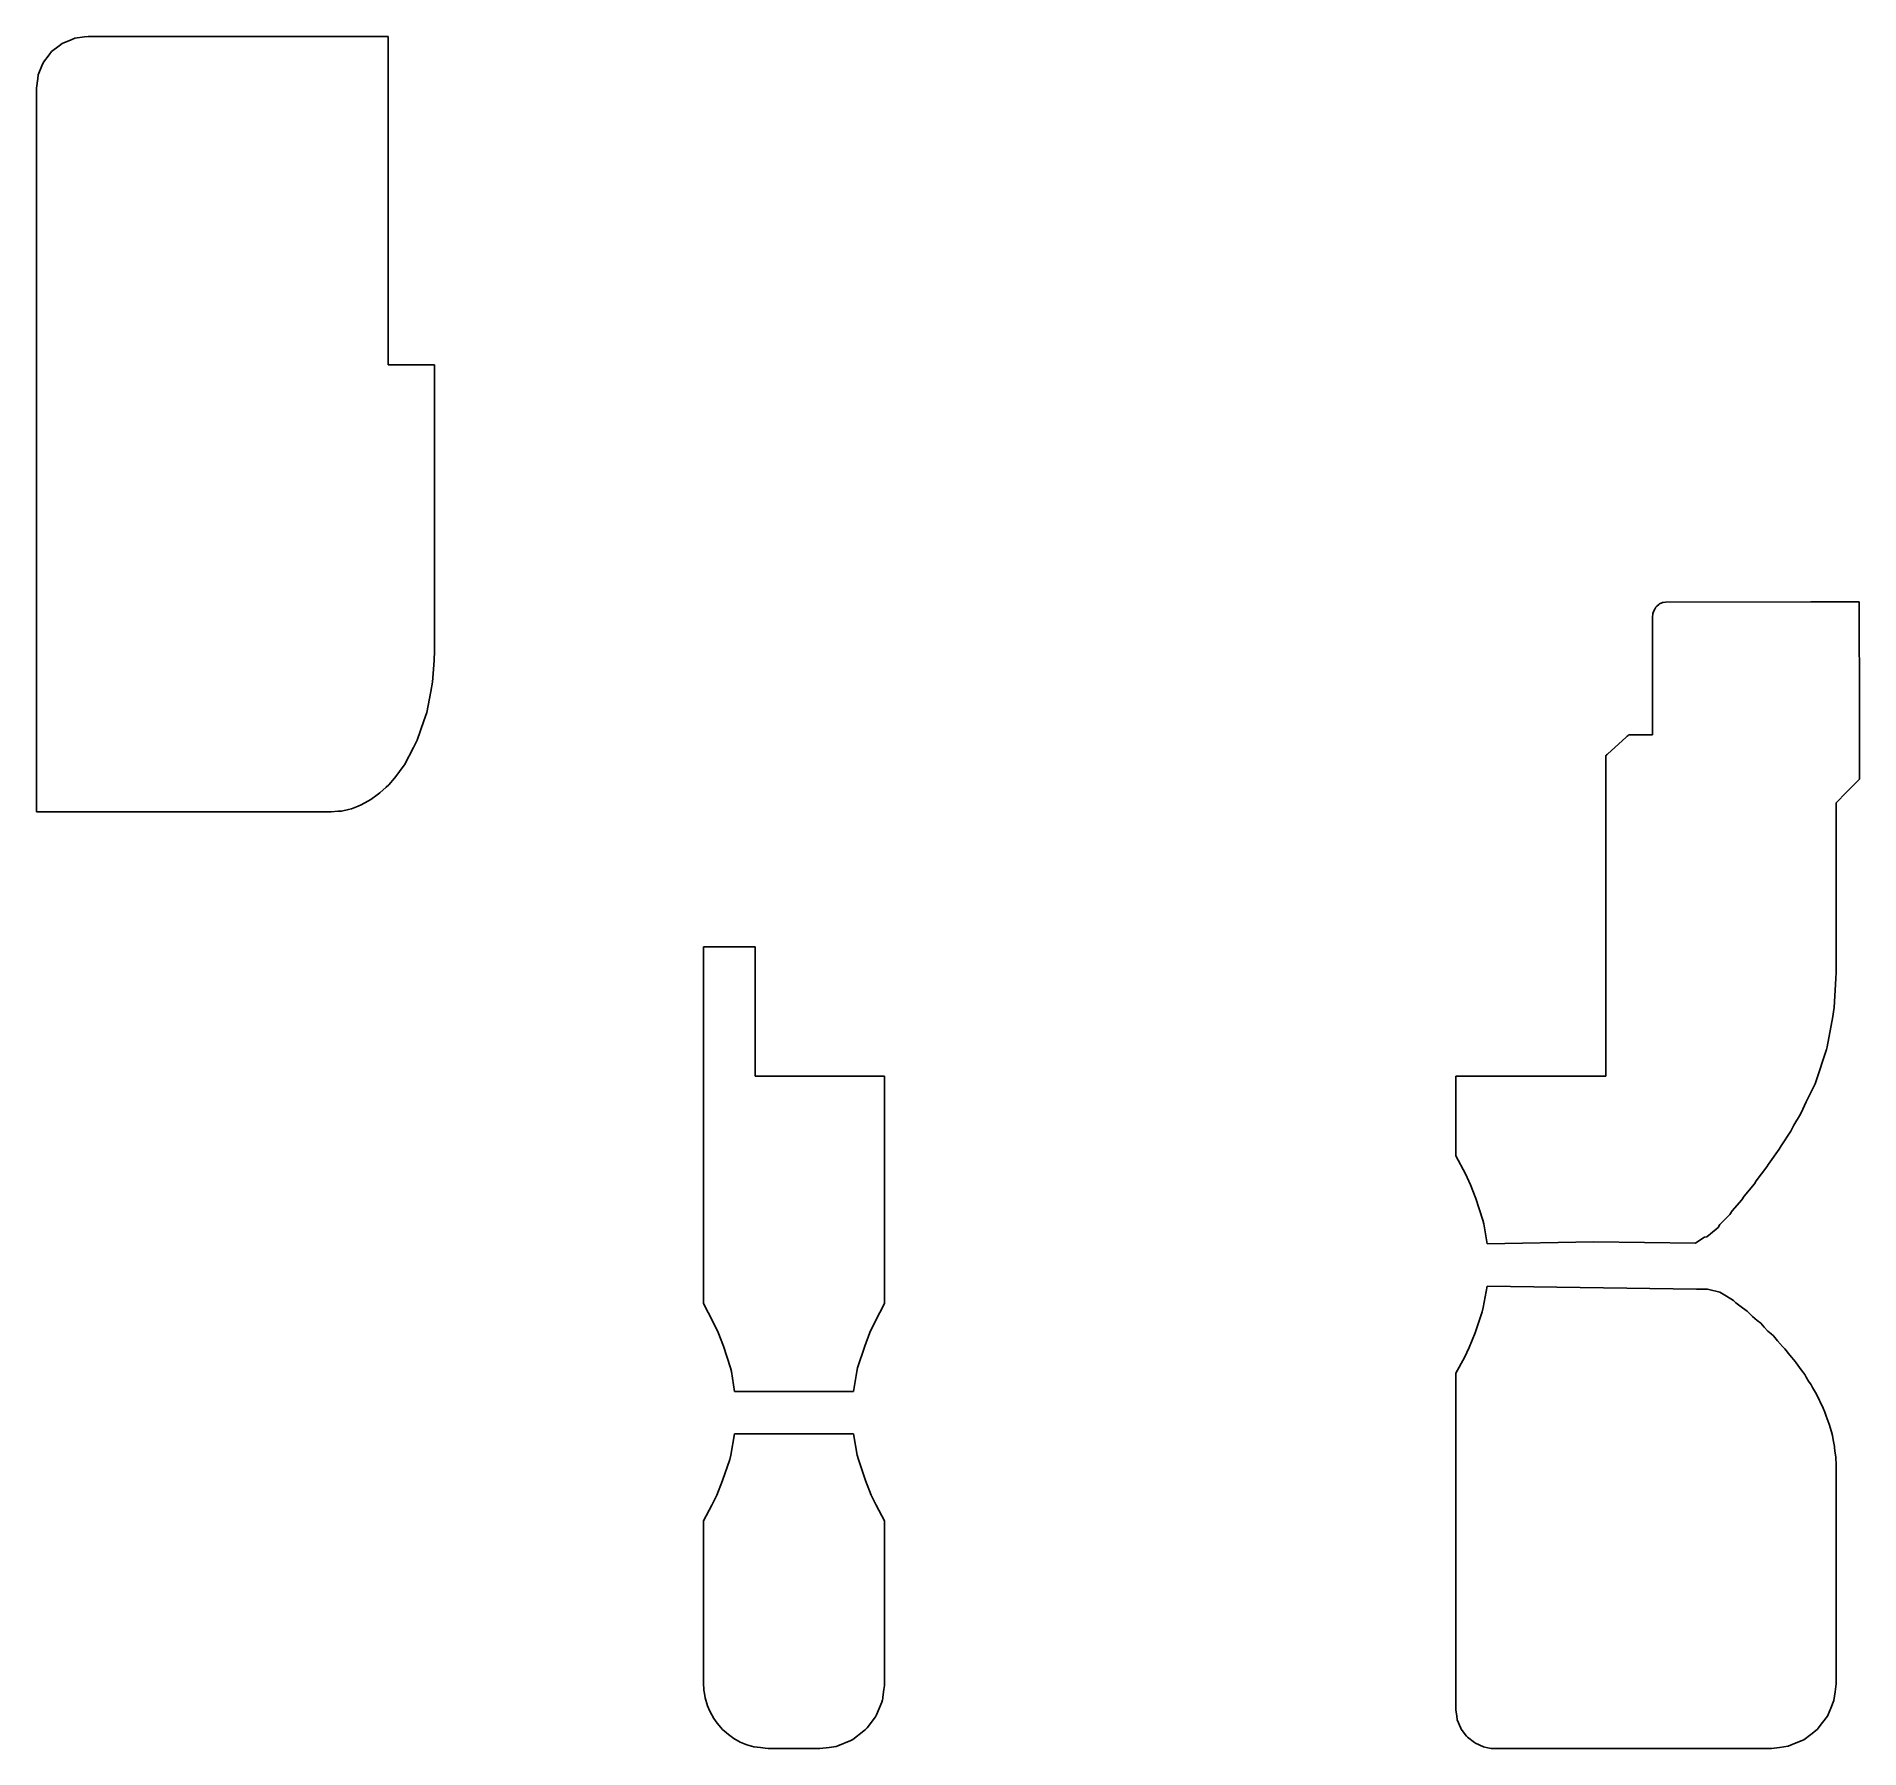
# Model space of a CAD drawing. Header units: metres. Extents: x 2.4 to 72.9, y -16 to 50.2.
import ezdxf

# ---------------------------------------------------------------- set-up
doc = ezdxf.new("R2010")
doc.units = ezdxf.units.M

msp = doc.modelspace()

# ---------------------------------------------------------------- linework, layer by layer
for p, q in [((3.745, 50.075), (3.4, 49.932)), ((3.882, 50.132), (3.745, 50.075)), ((4.253, 50.181), (3.882, 50.132)), ((4.4, 50.2), (4.253, 50.181)), ((7.162, 50.2), (4.4, 50.2)), ((7.374, 50.2), (7.162, 50.2)), ((7.607, 50.2), (7.374, 50.2)), ((7.841, 50.2), (7.607, 50.2)), ((8.046, 50.2), (7.841, 50.2)), ((8.195, 50.2), (8.046, 50.2)), ((13.125, 50.2), (8.195, 50.2)), ((13.264, 50.2), (13.125, 50.2)), ((13.444, 50.2), (13.264, 50.2)), ((13.638, 50.2), (13.444, 50.2)), ((13.826, 50.2), (13.638, 50.2)), ((13.99, 50.2), (13.826, 50.2)), ((16, 50.2), (13.99, 50.2)), ((16, 46.616), (16, 50.2)), ((2.895, 49.496), (2.668, 49.2)), ((2.986, 49.614), (2.895, 49.496)), ((3.282, 49.842), (2.986, 49.614)), ((3.4, 49.932), (3.282, 49.842)), ((2.468, 48.718), (2.449, 48.57)), ((2.611, 49.063), (2.468, 48.718)), ((2.668, 49.2), (2.611, 49.063)), ((2.449, 48.57), (2.4, 48.2)), ((2.4, 48.2), (2.4, 46.053)), ((16, 45.2), (16, 46.616)), ((2.4, 46.053), (2.4, 44.775)), ((16, 44.805), (16, 45.2)), ((2.4, 44.775), (2.4, 43.961)), ((16, 44.106), (16, 44.805)), ((2.4, 43.961), (2.4, 43.928)), ((2.4, 43.928), (2.4, 43.895)), ((2.4, 43.895), (2.4, 43.113)), ((16, 43.669), (16, 44.106)), ((2.4, 43.113), (2.4, 43.076)), ((2.4, 43.076), (2.4, 42.462)), ((16, 43.001), (16, 43.669)), ((2.4, 42.462), (2.4, 41.686)), ((16, 42.463), (16, 43.001)), ((16, 41.871), (16, 42.463)), ((2.4, 41.686), (2.4, 41.043)), ((16, 41.168), (16, 41.871)), ((16, 41.871), (16, 41.871)), ((2.4, 41.043), (2.4, 40.559)), ((16, 40.698), (16, 41.168)), ((2.4, 40.559), (2.4, 38.329)), ((16, 39.757), (16, 40.698)), ((16, 39.452), (16, 39.757)), ((16, 38.19), (16, 39.452)), ((2.4, 38.329), (2.4, 37.762)), ((16, 37.506), (16, 38.19)), ((2.4, 37.762), (2.4, 37.355)), ((17.074, 37.506), (16, 37.506)), ((17.8, 37.506), (17.074, 37.506)), ((17.8, 34.9), (17.8, 37.506)), ((2.4, 37.355), (2.4, 31.841)), ((17.8, 32.134), (17.8, 34.9)), ((2.4, 31.841), (2.4, 28.443)), ((17.8, 30.506), (17.8, 32.134)), ((17.8, 29.491), (17.8, 30.506)), ((17.8, 28.29), (17.8, 29.491)), ((2.4, 28.443), (2.4, 25.627)), ((17.8, 26.442), (17.8, 28.29)), ((65.066, 28.169), (65.147, 28.242)), ((65.147, 28.242), (65.17, 28.256)), ((65.17, 28.256), (65.258, 28.299)), ((65.258, 28.299), (65.286, 28.308)), ((65.286, 28.308), (65.307, 28.31)), ((65.307, 28.31), (65.399, 28.321)), ((65.399, 28.321), (65.4, 28.321)), ((65.4, 28.321), (71.024, 28.337)), ((71.024, 28.337), (72.891, 28.338)), ((72.891, 28.338), (72.907, 24.054)), ((64.9, 27.735), (64.916, 27.883)), ((64.9, 27.733), (64.9, 27.735)), ((64.9, 27.731), (64.9, 27.733)), ((64.9, 27.65), (64.9, 27.731)), ((64.9, 25.133), (64.9, 27.65)), ((64.916, 27.883), (64.919, 27.893)), ((64.916, 27.883), (64.916, 27.883)), ((64.919, 27.893), (64.963, 28.019)), ((64.963, 28.019), (64.971, 28.035)), ((64.971, 28.035), (65.035, 28.135)), ((65.035, 28.135), (65.049, 28.153)), ((65.049, 28.153), (65.066, 28.169)), ((17.777, 26.076), (17.8, 26.442)), ((2.4, 25.627), (2.4, 20.219)), ((17.723, 25.228), (17.777, 26.076)), ((17.496, 24.06), (17.655, 24.876)), ((17.655, 24.876), (17.723, 25.228)), ((64.9, 24.228), (64.9, 25.133)), ((17.384, 23.737), (17.496, 24.06)), ((64.9, 23.728), (64.9, 24.228)), ((72.907, 24.054), (72.903, 21.487)), ((17.126, 22.985), (17.384, 23.737)), ((64.9, 23.2), (64.9, 23.728)), ((16.628, 22.042), (16.976, 22.701)), ((16.976, 22.701), (17.126, 22.985)), ((63.158, 22.452), (63.884, 23.106)), ((63.884, 23.106), (63.924, 23.141)), ((63.924, 23.141), (63.96, 23.174)), ((63.96, 23.174), (63.975, 23.188)), ((63.975, 23.188), (63.988, 23.2)), ((63.988, 23.2), (64.512, 23.2)), ((64.512, 23.2), (64.9, 23.2)), ((16.338, 21.632), (16.541, 21.918)), ((16.541, 21.918), (16.628, 22.042)), ((63.1, 22.4), (63.101, 22.401)), ((63.1, 20.367), (63.1, 22.4)), ((63.101, 22.401), (63.103, 22.402)), ((63.103, 22.402), (63.106, 22.405)), ((63.106, 22.405), (63.11, 22.409)), ((63.11, 22.409), (63.116, 22.415)), ((63.116, 22.415), (63.123, 22.421)), ((63.123, 22.421), (63.14, 22.436)), ((63.14, 22.436), (63.158, 22.452)), ((15.686, 20.954), (15.921, 21.173)), ((15.921, 21.173), (16.022, 21.268)), ((16.022, 21.268), (16.243, 21.522)), ((16.243, 21.522), (16.338, 21.632)), ((72.8, 21.383), (72.401, 20.979)), ((72.903, 21.487), (72.8, 21.383)), ((14.847, 20.442), (14.961, 20.487)), ((14.961, 20.487), (15.219, 20.631)), ((15.219, 20.631), (15.331, 20.693)), ((15.331, 20.693), (15.579, 20.875)), ((15.579, 20.875), (15.686, 20.954)), ((72.401, 20.979), (72, 20.572)), ((72, 20.572), (72, 17.067)), ((2.4, 20.219), (10.368, 20.219)), ((10.368, 20.219), (13.8, 20.219)), ((13.8, 20.219), (14.074, 20.24)), ((14.074, 20.24), (14.192, 20.249)), ((14.192, 20.249), (14.463, 20.312)), ((14.463, 20.312), (14.58, 20.339)), ((14.58, 20.339), (14.847, 20.442)), ((63.1, 10), (63.1, 20.367)), ((72, 17.067), (72, 16.714)), ((72, 16.714), (72, 14.009)), ((28.2, 12.894), (28.2, 15)), ((28.2, 15), (28.501, 15)), ((28.501, 15), (30.2, 15)), ((30.2, 15), (30.2, 14.648)), ((30.2, 14.648), (30.2, 12.651)), ((71.992, 13.773), (71.922, 12.658)), ((72, 14.008), (71.992, 13.773)), ((72, 14.009), (72, 14.008)), ((28.2, 11.056), (28.2, 12.894)), ((30.2, 12.651), (30.2, 12.611)), ((30.2, 12.611), (30.2, 12.393)), ((30.2, 12.393), (30.2, 12.354)), ((30.2, 12.354), (30.2, 12.136)), ((30.2, 12.136), (30.2, 12.099)), ((30.2, 12.099), (30.2, 11.896)), ((71.873, 12.305), (71.652, 11.137)), ((71.904, 12.48), (71.873, 12.305)), ((71.922, 12.658), (71.904, 12.48)), ((30.2, 11.896), (30.2, 11.864)), ((30.2, 11.864), (30.2, 11.69)), ((30.2, 11.69), (30.2, 11.665)), ((30.2, 11.665), (30.2, 11.533)), ((30.2, 11.533), (30.2, 11.302)), ((30.2, 11.302), (30.2, 10)), ((28.2, 10.866), (28.2, 11.056)), ((28.2, 9.559), (28.2, 10.866)), ((71.625, 11.027), (71.214, 9.774)), ((71.652, 11.137), (71.625, 11.027)), ((30.2, 10), (31.398, 10)), ((31.398, 10), (35.2, 10)), ((35.2, 10), (35.2, 9.044)), ((57.3, 8.355), (57.3, 10)), ((57.3, 10), (61.204, 10)), ((61.204, 10), (61.243, 10)), ((61.243, 10), (62.18, 10)), ((62.18, 10), (63.1, 10)), ((28.2, 4.226), (28.2, 9.559)), ((71.185, 9.696), (70.846, 9.007)), ((71.201, 9.734), (71.185, 9.696)), ((71.214, 9.774), (71.201, 9.734)), ((35.2, 9.044), (35.2, 3.42)), ((70.629, 8.53), (70.37, 8.104)), ((70.72, 8.72), (70.629, 8.53)), ((70.846, 9.007), (70.72, 8.72)), ((57.3, 7.248), (57.3, 8.355)), ((70.248, 7.874), (69.877, 7.31)), ((70.37, 8.104), (70.248, 7.874)), ((57.3, 6.913), (57.3, 7.248)), ((69.799, 7.174), (69.39, 6.6)), ((69.877, 7.31), (69.799, 7.174)), ((57.662, 6.216), (57.3, 6.913)), ((69.325, 6.492), (68.913, 5.952)), ((69.39, 6.6), (69.325, 6.492)), ((57.867, 5.794), (57.662, 6.216)), ((58.067, 5.268), (57.867, 5.794)), ((68.84, 5.835), (68.448, 5.354)), ((68.913, 5.952), (68.84, 5.835)), ((58.342, 4.431), (58.067, 5.268)), ((68.358, 5.214), (67.986, 4.792)), ((68.448, 5.354), (68.358, 5.214)), ((58.374, 4.29), (58.342, 4.431)), ((58.5, 3.519), (58.374, 4.29)), ((67.508, 4.257), (67.439, 4.15)), ((67.89, 4.643), (67.508, 4.257)), ((67.986, 4.792), (67.89, 4.643)), ((28.2, 1.895), (28.2, 4.226)), ((62.621, 3.59), (58.5, 3.519)), ((66.56, 3.547), (62.621, 3.59)), ((66.725, 3.657), (66.56, 3.547)), ((66.914, 3.775), (66.725, 3.657)), ((66.995, 3.79), (66.914, 3.775)), ((67.137, 3.905), (66.995, 3.79)), ((67.439, 4.15), (67.137, 3.905)), ((35.2, 3.42), (35.2, 1.685)), ((28.2, 1.203), (28.2, 1.895)), ((35.2, 1.685), (35.2, 1.203)), ((58.5, 1.876), (58.354, 1.048)), ((66.601, 1.765), (58.5, 1.876)), ((67.024, 1.764), (66.601, 1.765)), ((67.078, 1.746), (67.024, 1.764)), ((67.5, 1.651), (67.078, 1.746)), ((67.766, 1.487), (67.5, 1.651)), ((68.03, 1.324), (67.766, 1.487)), ((28.562, 0.507), (28.2, 1.203)), ((35.2, 1.203), (34.838, 0.507)), ((58.313, 0.882), (58.037, 0.071)), ((58.354, 1.048), (58.313, 0.882)), ((68.079, 1.277), (68.03, 1.324)), ((68.124, 1.234), (68.079, 1.277)), ((68.38, 1.045), (68.124, 1.234)), ((68.566, 0.908), (68.38, 1.045)), ((68.67, 0.804), (68.566, 0.908)), ((68.771, 0.702), (68.67, 0.804)), ((28.767, 0.084), (28.562, 0.507)), ((28.967, -0.441), (28.767, 0.084)), ((34.633, 0.084), (34.433, -0.441)), ((34.838, 0.507), (34.633, 0.084)), ((58.037, 0.071), (57.813, -0.498)), ((68.951, 0.554), (68.771, 0.702)), ((69.085, 0.442), (68.951, 0.554)), ((69.222, 0.297), (69.085, 0.442)), ((69.365, 0.144), (69.222, 0.297)), ((69.485, 0.035), (69.365, 0.144)), ((69.574, -0.047), (69.485, 0.035)), ((29.242, -1.278), (28.967, -0.441)), ((34.433, -0.441), (34.158, -1.278)), ((57.813, -0.498), (57.623, -0.879)), ((69.738, -0.233), (69.574, -0.047)), ((69.926, -0.449), (69.738, -0.233)), ((69.984, -0.507), (69.926, -0.449)), ((70.024, -0.548), (69.984, -0.507)), ((70.216, -0.784), (70.024, -0.548)), ((29.274, -1.42), (29.242, -1.278)), ((34.158, -1.278), (34.126, -1.42)), ((34.158, -1.278), (34.158, -1.278)), ((57.623, -0.879), (57.3, -1.487)), ((70.429, -1.05), (70.216, -0.784)), ((70.441, -1.068), (70.429, -1.05)), ((70.454, -1.089), (70.441, -1.068)), ((70.649, -1.353), (70.454, -1.089)), ((70.786, -1.542), (70.649, -1.353)), ((29.4, -2.191), (29.274, -1.42)), ((34.126, -1.42), (34, -2.191)), ((57.3, -1.487), (57.3, -2.26)), ((70.848, -1.645), (70.786, -1.542)), ((70.934, -1.789), (70.848, -1.645)), ((71.033, -1.94), (70.934, -1.789)), ((71.094, -2.036), (71.033, -1.94)), ((71.202, -2.238), (71.094, -2.036)), ((30.6, -2.191), (29.4, -2.191)), ((34, -2.191), (30.6, -2.191)), ((57.3, -2.26), (57.3, -4.313)), ((71.354, -2.527), (71.202, -2.238)), ((71.361, -2.543), (71.354, -2.527)), ((71.372, -2.57), (71.361, -2.543)), ((71.498, -2.844), (71.372, -2.57)), ((71.566, -2.994), (71.498, -2.844)), ((71.621, -3.149), (71.566, -2.994)), ((71.73, -3.457), (71.621, -3.149)), ((71.731, -3.46), (71.73, -3.457)), ((71.732, -3.462), (71.731, -3.46)), ((71.817, -3.76), (71.732, -3.462)), ((29.4, -3.833), (29.254, -4.662)), ((33.071, -3.833), (29.4, -3.833)), ((34, -3.833), (33.071, -3.833)), ((34.146, -4.662), (34, -3.833)), ((71.855, -3.897), (71.817, -3.76)), ((71.887, -4.063), (71.855, -3.897)), ((71.938, -4.324), (71.887, -4.063)), ((29.213, -4.828), (28.937, -5.639)), ((29.254, -4.662), (29.213, -4.828)), ((34.187, -4.828), (34.146, -4.662)), ((34.463, -5.639), (34.187, -4.828)), ((57.3, -4.313), (57.3, -5.975)), ((71.943, -4.367), (71.938, -4.324)), ((71.956, -4.484), (71.943, -4.367)), ((71.978, -4.662), (71.956, -4.484)), ((71.985, -4.724), (71.978, -4.662)), ((71.998, -5.055), (71.985, -4.724)), ((28.937, -5.639), (28.713, -6.208)), ((34.687, -6.208), (34.463, -5.639)), ((72, -5.104), (71.998, -5.055)), ((72, -6.65), (72, -5.104)), ((28.713, -6.208), (28.523, -6.589)), ((34.877, -6.589), (34.687, -6.208)), ((57.3, -5.975), (57.3, -7.265)), ((28.523, -6.589), (28.2, -7.197)), ((35.2, -7.197), (34.877, -6.589)), ((72, -7.644), (72, -6.65)), ((28.2, -7.197), (28.2, -7.95)), ((35.2, -7.765), (35.2, -7.197)), ((57.3, -7.265), (57.3, -8.231)), ((72, -8.51), (72, -7.644)), ((72, -7.644), (72, -7.644)), ((28.2, -7.95), (28.2, -9.706)), ((35.2, -9.194), (35.2, -7.765)), ((57.3, -8.231), (57.3, -8.933)), ((57.3, -8.933), (57.3, -9.084)), ((57.3, -9.084), (57.3, -9.59)), ((72, -9.174), (72, -8.51)), ((28.2, -9.706), (28.2, -10.882)), ((35.2, -10.286), (35.2, -9.194)), ((57.3, -9.59), (57.3, -9.738)), ((57.3, -9.738), (57.3, -14.177)), ((72, -9.666), (72, -9.174)), ((72, -10.188), (72, -9.666)), ((35.2, -11.076), (35.2, -10.286)), ((72, -10.284), (72, -10.188)), ((72, -13.5), (72, -10.284)), ((28.2, -10.882), (28.2, -11.648)), ((35.2, -11.618), (35.2, -11.076)), ((28.2, -11.648), (28.2, -12.134)), ((35.2, -11.964), (35.2, -11.618)), ((35.2, -12.158), (35.2, -11.964)), ((28.2, -12.134), (28.2, -12.43)), ((28.2, -12.43), (28.2, -12.595)), ((28.2, -12.595), (28.2, -13.5)), ((35.2, -13.5), (35.2, -12.158)), ((28.2, -13.5), (28.21, -13.705)), ((28.21, -13.705), (28.212, -13.745)), ((28.212, -13.745), (28.236, -13.875)), ((28.236, -13.875), (28.26, -14.04)), ((28.26, -14.04), (28.355, -14.353)), ((35.122, -14.115), (35.129, -14.067)), ((35.129, -14.067), (35.132, -14.018)), ((35.132, -14.018), (35.171, -13.721)), ((35.171, -13.721), (35.197, -13.559)), ((35.197, -13.559), (35.2, -13.5)), ((71.915, -14.147), (71.959, -13.81)), ((71.959, -13.81), (72, -13.5)), ((28.355, -14.353), (28.439, -14.555)), ((28.439, -14.555), (28.591, -14.84)), ((34.527, -15.196), (34.849, -14.776)), ((34.849, -14.776), (34.893, -14.693)), ((34.893, -14.693), (35.094, -14.207)), ((35.094, -14.207), (35.122, -14.115)), ((57.3, -14.177), (57.3, -14.255)), ((57.3, -14.255), (57.3, -14.5)), ((57.3, -14.5), (57.327, -14.743)), ((57.327, -14.743), (57.349, -14.871)), ((71.475, -14.998), (71.665, -14.75)), ((71.665, -14.75), (71.795, -14.436)), ((71.795, -14.436), (71.915, -14.147)), ((28.591, -14.84), (28.731, -15.022)), ((28.731, -15.022), (28.932, -15.268)), ((28.932, -15.268), (29.162, -15.456)), ((29.162, -15.456), (29.366, -15.613)), ((33.974, -15.65), (34.402, -15.322)), ((34.402, -15.322), (34.468, -15.268)), ((34.468, -15.268), (34.527, -15.196)), ((57.349, -14.871), (57.351, -14.888)), ((57.351, -14.888), (57.483, -15.207)), ((57.483, -15.207), (57.501, -15.25)), ((57.501, -15.25), (57.711, -15.523)), ((70.75, -15.665), (71.02, -15.458)), ((71.02, -15.458), (71.268, -15.268)), ((71.268, -15.268), (71.475, -14.998)), ((29.366, -15.613), (29.621, -15.749)), ((29.621, -15.749), (29.873, -15.854)), ((29.873, -15.854), (30.142, -15.936)), ((29.873, -15.854), (29.873, -15.854)), ((30.142, -15.936), (30.4, -15.96)), ((30.4, -15.96), (30.584, -15.989)), ((30.584, -15.989), (30.7, -16)), ((30.7, -16), (32.073, -16)), ((32.073, -16), (32.7, -16)), ((32.7, -16), (33.055, -15.965)), ((33.055, -15.965), (33.322, -15.921)), ((33.322, -15.921), (33.398, -15.897)), ((33.398, -15.897), (33.901, -15.689)), ((33.901, -15.689), (33.974, -15.65)), ((57.711, -15.523), (57.739, -15.561)), ((57.739, -15.561), (58.013, -15.77)), ((58.013, -15.77), (58.05, -15.799)), ((58.05, -15.799), (58.368, -15.931)), ((58.368, -15.931), (58.412, -15.949)), ((58.412, -15.949), (58.529, -15.969)), ((58.529, -15.969), (58.66, -15.993)), ((58.66, -15.993), (58.677, -15.995)), ((58.677, -15.995), (58.694, -15.996)), ((58.694, -15.996), (58.738, -15.999)), ((58.738, -15.999), (58.756, -15.999)), ((58.756, -15.999), (58.8, -16)), ((58.8, -16), (67.128, -16)), ((67.128, -16), (69.5, -16)), ((69.5, -16), (69.81, -15.959)), ((69.81, -15.959), (70.147, -15.915)), ((70.147, -15.915), (70.461, -15.785)), ((70.461, -15.785), (70.75, -15.665))]:
    msp.add_line(p, q)

doc.saveas('drawing.dxf')
